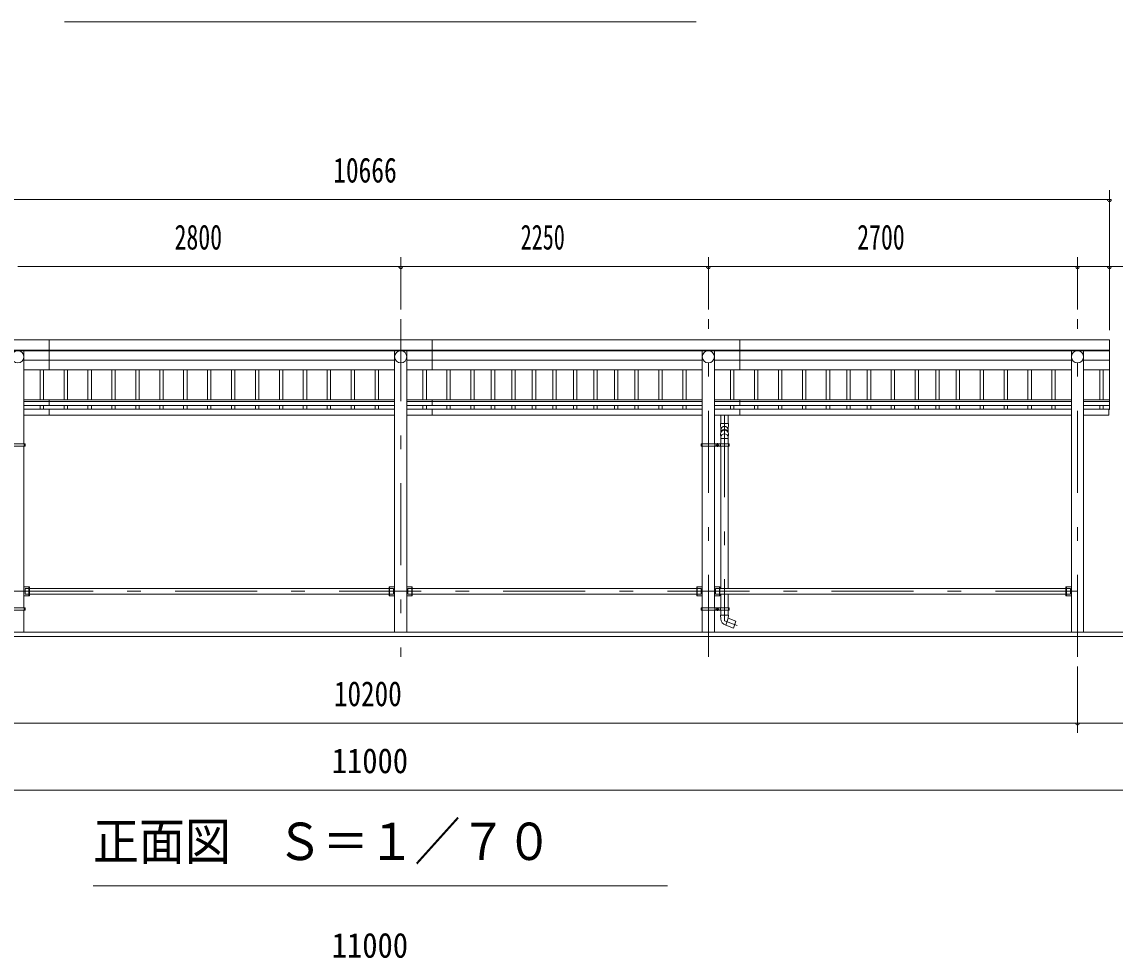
# Model space of a CAD drawing. Units: millimetres, scale not verified, with parts at other scales. Extents: x -31992 to 32005, y -14700 to 14700.
# Drawn here: x -4146 to 3850, y 774 to 7623 of the extents above; entities that cross this region are included whole.
import ezdxf
from ezdxf.enums import TextEntityAlignment as Align

# ---------------------------------------------------------------- set-up
doc = ezdxf.new("R2010")
doc.units = ezdxf.units.MM
doc.header["$LTSCALE"] = 50
doc.linetypes.add('USER3', pattern=[24, 12, -5, 2, -5])
for name, color, linetype, lineweight in [('0-2_1-07BOLD', 7, 'Continuous', 18), ('0-3_1-27CENTER', 3, 'USER3', 18), ('0-4_1-47THIN', 4, 'Continuous', 18), ('0-5_1-57DIM', 3, 'Continuous', 18)]:
    doc.layers.add(name, color=color, linetype=linetype, lineweight=lineweight)
doc.styles.add('ＭＳ ゴシック', font='')
doc.styles.get('ＭＳ ゴシック').set_extended_font_data('MS Gothic')

msp = doc.modelspace()

# ---------------------------------------------------------------- linework, layer by layer
at = {"layer": '0-2_1-07BOLD'}
for p, q in [((-3945.06, 5296.54), (-3945.06, 5078.35)), ((-1145.06, 5078.35), (-1145.06, 5296.54)), ((1104.94, 5078.35), (1104.94, 5296.54)), ((-6858.06, 5221.4), (3807.94, 5221.4)), ((3807.94, 5217.32), (-6858.06, 5217.32)), ((-4130.51, 5217.32), (-4130.51, 4535.54)), ((-1419.61, 3157.54), (-1419.61, 5217.32)), ((-1330.51, 5217.32), (-1330.51, 3157.54)), ((830.39, 4535.54), (830.39, 5217.32)), ((919.49, 5217.32), (919.49, 4535.54)), ((3530.39, 3157.54), (3530.39, 5217.32)), ((3619.49, 5217.32), (3619.49, 3157.54)), ((-1419.61, 5147.84), (-4130.51, 5147.84)), ((830.39, 5147.84), (-1330.51, 5147.84)), ((3530.39, 5147.84), (919.49, 5147.84)), ((3619.49, 5147.84), (3807.94, 5147.84)), ((-4130.51, 5078.35), (-1419.61, 5078.35)), ((-1330.51, 5078.35), (830.39, 5078.35)), ((919.49, 5078.35), (3530.39, 5078.35)), ((3807.94, 5078.35), (3619.49, 5078.35)), ((-1419.61, 4856.73), (-4130.51, 4856.73)), ((-4130.51, 4846.3), (-1419.61, 4846.3)), ((-1419.61, 4816.69), (-4130.51, 4816.69)), ((-3945.06, 4856.73), (-3945.06, 4816.69)), ((830.39, 4856.73), (-1330.51, 4856.73)), ((-1330.51, 4846.3), (830.39, 4846.3)), ((830.39, 4816.69), (-1330.51, 4816.69)), ((-1145.06, 4816.69), (-1145.06, 4856.73)), ((3530.39, 4856.73), (919.49, 4856.73)), ((919.49, 4846.3), (3530.39, 4846.3)), ((3530.39, 4816.69), (919.49, 4816.69)), ((1104.94, 4816.69), (1104.94, 4856.73)), ((3807.94, 4856.73), (3619.49, 4856.73)), ((3619.49, 4846.3), (3807.94, 4846.3)), ((3807.94, 4816.69), (3619.49, 4816.69)), ((-4130.51, 4790.36), (-1419.61, 4790.36)), ((-1419.61, 4745.36), (-4130.51, 4745.36)), ((-3945.06, 4790.36), (-3945.06, 4745.36)), ((-1330.51, 4790.36), (830.39, 4790.36)), ((830.39, 4745.36), (-1330.51, 4745.36)), ((-1145.06, 4745.36), (-1145.06, 4790.36)), ((919.49, 4790.36), (3530.39, 4790.36)), ((3530.39, 4745.36), (919.49, 4745.36)), ((965.45, 4745.36), (965.45, 4685.74)), ((1020.45, 4685.74), (1020.45, 4745.36)), ((1104.94, 4745.36), (1104.94, 4790.36)), ((3619.49, 4790.36), (3802.94, 4790.36)), ((965.45, 4576.09), (1020.45, 4576.09)), ((-4130.52, 4519.54), (-4130.52, 3335.54)), ((-4130.51, 3386.14), (-4130.51, 4517.54)), ((-4128.92, 4535.54), (-4128.92, 4519.54)), ((-4122.82, 4527.54), (-4128.92, 4527.54)), ((828.8, 4527.54), (822.7, 4527.54)), ((828.8, 4519.54), (828.8, 4535.54)), ((830.39, 3386.14), (830.39, 4517.54)), ((830.4, 4519.54), (830.4, 3335.54)), ((919.49, 3386.14), (919.49, 4517.54)), ((919.5, 4519.54), (919.5, 3335.54)), ((921.1, 4535.54), (921.1, 4519.54)), ((963.85, 4535.54), (963.85, 4519.54)), ((965.45, 4519.54), (965.45, 3478.89)), ((1020.45, 3478.89), (1020.45, 4519.54)), ((1022.05, 4519.54), (1022.05, 4535.54)), ((1028.15, 4527.54), (1022.05, 4527.54)), ((-4122.56, 3478.89), (-4122.56, 3436.19)), ((-4093.72, 3424.54), (-4093.72, 3490.54)), ((-4093.71, 3490.54), (-4093.71, 3424.54)), ((-4090.52, 3424.54), (-4090.52, 3490.54)), ((-1459.61, 3478.89), (-4090.51, 3478.89)), ((-1456.41, 3424.54), (-1456.41, 3490.54)), ((-1290.51, 3490.54), (-1330.51, 3490.54)), ((-1293.71, 3424.54), (-1293.71, 3490.54)), ((-1290.51, 3490.54), (-1290.51, 3424.54)), ((790.39, 3478.89), (-1290.51, 3478.89)), ((790.4, 3424.54), (790.4, 3490.54)), ((793.59, 3490.54), (793.59, 3424.54)), ((822.45, 3478.89), (793.59, 3478.89)), ((793.6, 3424.54), (793.6, 3490.54)), ((822.44, 3478.89), (822.44, 3436.19)), ((822.45, 3436.19), (822.45, 3478.89)), ((919.49, 3490.54), (959.5, 3490.54)), ((927.45, 3436.19), (927.45, 3478.89)), ((956.29, 3424.54), (956.29, 3490.54)), ((956.3, 3490.54), (956.3, 3424.54)), ((959.49, 3490.54), (959.49, 3424.54)), ((959.49, 3478.89), (3490.39, 3478.89)), ((959.5, 3490.54), (959.5, 3424.54)), ((3493.59, 3424.54), (3493.59, 3490.54)), ((-4130.51, 3335.54), (-4130.51, 3370.14)), ((-4122.57, 3436.19), (-4093.71, 3436.19)), ((-4090.51, 3436.19), (-1459.61, 3436.19)), ((-1456.41, 3436.19), (-1427.56, 3436.19)), ((-1290.51, 3424.54), (-1330.51, 3424.54)), ((-1290.51, 3436.19), (790.39, 3436.19)), ((793.59, 3436.19), (822.45, 3436.19)), ((830.39, 3335.54), (830.39, 3370.14)), ((959.5, 3424.54), (919.49, 3424.54)), ((919.49, 3335.54), (919.49, 3370.14)), ((3490.39, 3436.19), (959.49, 3436.19)), ((965.45, 3436.19), (965.45, 3335.54)), ((1020.45, 3335.54), (1020.45, 3436.19)), ((-4130.52, 3319.54), (-4130.52, 3157.54)), ((-4130.51, 3157.54), (-4130.51, 3319.54)), ((-4128.92, 3319.54), (-4128.92, 3335.54)), ((-4128.92, 3327.54), (-4122.82, 3327.54)), ((822.7, 3327.54), (828.8, 3327.54)), ((828.8, 3319.54), (828.8, 3335.54)), ((830.39, 3319.54), (830.39, 3157.54)), ((830.4, 3157.54), (830.4, 3319.54)), ((919.49, 3319.54), (919.49, 3157.54)), ((919.5, 3157.54), (919.5, 3319.54)), ((921.1, 3335.54), (921.1, 3319.54)), ((963.85, 3335.54), (963.85, 3319.54)), ((963.95, 3282.63), (1021.95, 3282.63)), ((963.95, 3282.63), (965.71, 3256.84)), ((965.45, 3319.54), (965.45, 3282.63)), ((1020.45, 3282.63), (1020.45, 3319.54)), ((1022.05, 3319.54), (1022.05, 3335.54)), ((1022.05, 3327.54), (1028.15, 3327.54)), ((-7175.06, 3127.54), (4124.94, 3127.54))]:
    msp.add_line(p, q, dxfattribs=at)
for points in [[(-6858.06, 4787.78), (-6858.06, 5296.54), (3807.94, 5296.54)], [(3807.94, 5296.54), (3807.94, 4787.78), (3802.94, 4787.78)], [(3802.94, 4790.36), (3802.94, 4745.36), (3619.49, 4745.36)], [(963.45, 4685.74), (965.45, 4636.07), (965.45, 4617.97)], [(1020.45, 4617.98), (1020.45, 4636.07), (1022.45, 4685.74), (963.45, 4685.74)], [(963.46, 4609), (965.45, 4583.03), (965.45, 4535.54)], [(1020.45, 4535.54), (1020.45, 4583.03), (1022.45, 4608.87)], [(-4130.52, 3424.54), (-4090.51, 3424.54), (-4090.51, 3490.54), (-4130.52, 3490.54)], [(-4093.71, 3478.89), (-4122.57, 3478.89), (-4122.57, 3436.19)], [(-1419.61, 3490.54), (-1459.61, 3490.54), (-1459.61, 3424.54), (-1419.61, 3424.54)], [(-1427.56, 3436.19), (-1427.56, 3478.89), (-1456.41, 3478.89)], [(-1293.71, 3478.89), (-1322.56, 3478.89), (-1322.56, 3436.19), (-1293.71, 3436.19)], [(830.4, 3424.54), (790.39, 3424.54), (790.39, 3490.54), (830.4, 3490.54)], [(956.3, 3436.19), (927.44, 3436.19), (927.44, 3478.89), (956.3, 3478.89)], [(3530.39, 3490.54), (3490.39, 3490.54), (3490.39, 3424.54), (3530.39, 3424.54)], [(3493.59, 3478.89), (3522.44, 3478.89), (3522.44, 3436.19), (3493.59, 3436.19)], [(1021.95, 3282.63), (1020.45, 3260.63), (1001.64, 3208.95)], [(1001.92, 3208.85), (1058.02, 3188.43), (1076.83, 3240.11), (1020.45, 3260.63)], [(3974.94, 3157.54), (-7025.06, 3157.54), (-7025.06, 3127.54)]]:
    msp.add_lwpolyline(points, dxfattribs=at)
for points in [[(-4122.82, 4519.54), (-4328.27, 4519.54), (-4328.27, 4535.54), (-4122.82, 4535.54)], [(1028.15, 4535.54), (1028.15, 4519.54), (822.7, 4519.54), (822.7, 4535.54)], [(937.48, 4524.65), (942.48, 4521.77), (947.48, 4524.65), (947.48, 4530.42), (942.48, 4533.31), (937.48, 4530.42)], [(-4328.27, 3335.54), (-4122.82, 3335.54), (-4122.82, 3319.54), (-4328.27, 3319.54)], [(822.7, 3335.54), (1028.15, 3335.54), (1028.15, 3319.54), (822.7, 3319.54)], [(937.48, 3324.65), (942.48, 3321.77), (947.48, 3324.65), (947.48, 3330.43), (942.48, 3333.31), (937.48, 3330.43)]]:
    msp.add_lwpolyline(points, close=True, dxfattribs=at)
for centre, radius in [((-4175.06, 5172.78), 44.55), ((-1375.06, 5172.78), 44.55), ((874.94, 5172.78), 44.55), ((3574.94, 5172.78), 44.55), ((942.48, 4527.54), 6.25), ((942.48, 4527.54), 4.9), ((942.48, 3327.54), 6.25), ((942.48, 3327.54), 4.9)]:
    msp.add_circle(centre, radius, dxfattribs=at)
for centre, radius, start, end in [((-4175.06, 5172.09), 44.55, 180, 0), ((-1375.06, 5172.09), 44.55, 180, 0), ((874.94, 5172.09), 44.55, 180, 0), ((3574.94, 5172.09), 44.55, 180, 0), ((992.95, 4636.37), 27.55, 3.55867, 176.44133), ((992.95, 4615.67), 27.55, 3.55867, 176.44133), ((992.95, 4607.16), 29.55, 3.56303, 176.43697), ((992.95, 4582.05), 27.55, 3.55867, 176.44133), ((1020.58, 3260.59), 55, 183.90576, 250.16731)]:
    msp.add_arc(centre, radius, start, end, dxfattribs=at)
at = {"layer": '0-3_1-27CENTER'}
for p, q in [((-1375.06, 5447.54), (-1375.06, 2977.54)), ((874.94, 2977.54), (874.94, 5447.54)), ((3574.94, 2977.54), (3574.94, 5447.54)), ((992.95, 4745.36), (992.95, 3241.38)), ((954.98, 4527.54), (929.98, 4527.54)), ((942.48, 4540.04), (942.48, 4515.04)), ((-6625.06, 3457.54), (3574.94, 3457.54)), ((929.98, 3327.54), (954.98, 3327.54)), ((942.48, 3315.04), (942.48, 3340.04)), ((992.94, 3241.38), (1086.21, 3207.43))]:
    msp.add_line(p, q, dxfattribs=at)
at = {"layer": '0-4_1-47THIN'}
for p, q in [((-4012.56, 4856.73), (-4012.56, 5078.35)), ((-3987.56, 5078.35), (-3987.56, 4856.73)), ((-3837.56, 5078.35), (-3837.56, 4856.73)), ((-3812.56, 4856.73), (-3812.56, 5078.35)), ((-3662.56, 4856.73), (-3662.56, 5078.35)), ((-3637.56, 5078.35), (-3637.56, 4856.73)), ((-3487.56, 5078.35), (-3487.56, 4856.73)), ((-3462.56, 4856.73), (-3462.56, 5078.35)), ((-3312.56, 4856.73), (-3312.56, 5078.35)), ((-3287.56, 5078.35), (-3287.56, 4856.73)), ((-3137.56, 5078.35), (-3137.56, 4856.73)), ((-3112.56, 4856.73), (-3112.56, 5078.35)), ((-2962.56, 4856.73), (-2962.56, 5078.35)), ((-2937.56, 5078.35), (-2937.56, 4856.73)), ((-2787.56, 5078.35), (-2787.56, 4856.73)), ((-2762.56, 4856.73), (-2762.56, 5078.35)), ((-2612.56, 4856.73), (-2612.56, 5078.35)), ((-2587.56, 5078.35), (-2587.56, 4856.73)), ((-2437.56, 5078.35), (-2437.56, 4856.73)), ((-2412.56, 4856.73), (-2412.56, 5078.35)), ((-2262.56, 4856.73), (-2262.56, 5078.35)), ((-2237.56, 5078.35), (-2237.56, 4856.73)), ((-2087.56, 5078.35), (-2087.56, 4856.73)), ((-2062.55, 4856.73), (-2062.55, 5078.35)), ((-1912.56, 4856.73), (-1912.56, 5078.35)), ((-1887.56, 5078.35), (-1887.56, 4856.73)), ((-1737.56, 5078.35), (-1737.56, 4856.73)), ((-1712.55, 4856.73), (-1712.55, 5078.35)), ((-1562.56, 4856.73), (-1562.56, 5078.35)), ((-1537.56, 5078.35), (-1537.56, 4856.73)), ((-1212.56, 5078.35), (-1212.56, 4856.73)), ((-1187.56, 4856.73), (-1187.56, 5078.35)), ((-1037.56, 4856.73), (-1037.56, 5078.35)), ((-1012.56, 5078.35), (-1012.56, 4856.73)), ((-862.56, 5078.35), (-862.56, 4856.73)), ((-837.56, 4856.73), (-837.56, 5078.35)), ((-712.56, 4856.73), (-712.56, 5078.35)), ((-687.56, 5078.35), (-687.56, 4856.73)), ((-562.56, 5078.35), (-562.56, 4856.73)), ((-537.56, 4856.73), (-537.56, 5078.35)), ((-412.56, 4856.73), (-412.56, 5078.35)), ((-387.56, 5078.35), (-387.56, 4856.73)), ((-262.56, 5078.35), (-262.56, 4856.73)), ((-237.56, 4856.73), (-237.56, 5078.35)), ((-112.56, 4856.73), (-112.56, 5078.35)), ((-87.56, 5078.35), (-87.56, 4856.73)), ((37.44, 5078.35), (37.44, 4856.73)), ((62.44, 4856.73), (62.44, 5078.35)), ((187.44, 4856.73), (187.44, 5078.35)), ((212.44, 5078.35), (212.44, 4856.73)), ((337.44, 5078.35), (337.44, 4856.73)), ((362.44, 4856.73), (362.44, 5078.35)), ((512.44, 4856.73), (512.44, 5078.35)), ((537.44, 5078.35), (537.44, 4856.73)), ((687.44, 5078.35), (687.44, 4856.73)), ((712.44, 4856.73), (712.44, 5078.35)), ((1037.44, 4856.73), (1037.44, 5078.35)), ((1062.44, 5078.35), (1062.44, 4856.73)), ((1212.44, 5078.35), (1212.44, 4856.73)), ((1237.44, 4856.73), (1237.44, 5078.35)), ((1387.44, 4856.73), (1387.44, 5078.35)), ((1412.44, 5078.35), (1412.44, 4856.73)), ((1562.44, 5078.35), (1562.44, 4856.73)), ((1587.44, 4856.73), (1587.44, 5078.35)), ((1737.44, 4856.73), (1737.44, 5078.35)), ((1762.44, 5078.35), (1762.44, 4856.73)), ((1887.44, 5078.35), (1887.44, 4856.73)), ((1912.44, 4856.73), (1912.44, 5078.35)), ((2037.44, 4856.73), (2037.44, 5078.35)), ((2062.44, 5078.35), (2062.44, 4856.73)), ((2212.44, 5078.35), (2212.44, 4856.73)), ((2237.44, 4856.73), (2237.44, 5078.35)), ((2387.44, 4856.73), (2387.44, 5078.35)), ((2412.44, 5078.35), (2412.44, 4856.73)), ((2537.44, 5078.35), (2537.44, 4856.73)), ((2562.44, 4856.73), (2562.44, 5078.35)), ((2687.44, 4856.73), (2687.44, 5078.35)), ((2712.44, 5078.35), (2712.44, 4856.73)), ((2862.44, 5078.35), (2862.44, 4856.73)), ((2887.44, 4856.73), (2887.44, 5078.35)), ((3037.44, 4856.73), (3037.44, 5078.35)), ((3062.44, 5078.35), (3062.44, 4856.73)), ((3212.44, 5078.35), (3212.44, 4856.73)), ((3237.44, 4856.73), (3237.44, 5078.35)), ((3387.44, 4856.73), (3387.44, 5078.35)), ((3412.44, 5078.35), (3412.44, 4856.73)), ((3737.44, 5078.35), (3737.44, 4856.73)), ((3762.44, 4856.73), (3762.44, 5078.35)), ((-4012.56, 4790.36), (-4012.56, 4816.69)), ((-3987.56, 4816.69), (-3987.56, 4790.36)), ((-3837.56, 4816.69), (-3837.56, 4790.36)), ((-3812.56, 4790.36), (-3812.56, 4816.69)), ((-3662.56, 4790.36), (-3662.56, 4816.69)), ((-3637.56, 4816.69), (-3637.56, 4790.36)), ((-3487.56, 4816.69), (-3487.56, 4790.36)), ((-3462.56, 4790.36), (-3462.56, 4816.69)), ((-3312.56, 4790.36), (-3312.56, 4816.69)), ((-3287.56, 4816.69), (-3287.56, 4790.36)), ((-3137.56, 4816.69), (-3137.56, 4790.36)), ((-3112.56, 4790.36), (-3112.56, 4816.69)), ((-2962.56, 4790.36), (-2962.56, 4816.69)), ((-2937.56, 4816.69), (-2937.56, 4790.36)), ((-2787.56, 4816.69), (-2787.56, 4790.36)), ((-2762.56, 4790.36), (-2762.56, 4816.69)), ((-2612.56, 4790.36), (-2612.56, 4816.69)), ((-2587.56, 4816.69), (-2587.56, 4790.36)), ((-2437.56, 4816.69), (-2437.56, 4790.36)), ((-2412.56, 4790.36), (-2412.56, 4816.69)), ((-2262.56, 4790.36), (-2262.56, 4816.69)), ((-2237.56, 4816.69), (-2237.56, 4790.36)), ((-2087.56, 4816.69), (-2087.56, 4790.36)), ((-2062.55, 4790.36), (-2062.55, 4816.69)), ((-1912.56, 4790.36), (-1912.56, 4816.69)), ((-1887.56, 4816.69), (-1887.56, 4790.36)), ((-1737.56, 4816.69), (-1737.56, 4790.36)), ((-1712.55, 4790.36), (-1712.55, 4816.69)), ((-1562.56, 4790.36), (-1562.56, 4816.69)), ((-1537.56, 4816.69), (-1537.56, 4790.36)), ((-1212.56, 4816.69), (-1212.56, 4790.36)), ((-1187.56, 4790.36), (-1187.56, 4816.69)), ((-1037.56, 4790.36), (-1037.56, 4816.69)), ((-1012.56, 4816.69), (-1012.56, 4790.36)), ((-862.56, 4816.69), (-862.56, 4790.36)), ((-837.56, 4790.36), (-837.56, 4816.69)), ((-712.56, 4790.36), (-712.56, 4816.69)), ((-687.56, 4816.69), (-687.56, 4790.36)), ((-562.56, 4816.69), (-562.56, 4790.36)), ((-537.56, 4790.36), (-537.56, 4816.69)), ((-412.56, 4790.36), (-412.56, 4816.69)), ((-387.56, 4816.69), (-387.56, 4790.36)), ((-262.56, 4816.69), (-262.56, 4790.36)), ((-237.56, 4790.36), (-237.56, 4816.69)), ((-112.56, 4790.36), (-112.56, 4816.69)), ((-87.56, 4816.69), (-87.56, 4790.36)), ((37.44, 4816.69), (37.44, 4790.36)), ((62.44, 4790.36), (62.44, 4816.69)), ((187.44, 4790.36), (187.44, 4816.69)), ((212.44, 4816.69), (212.44, 4790.36)), ((337.44, 4816.69), (337.44, 4790.36)), ((362.44, 4790.36), (362.44, 4816.69)), ((512.44, 4790.36), (512.44, 4816.69)), ((537.44, 4816.69), (537.44, 4790.36)), ((687.44, 4816.69), (687.44, 4790.36)), ((712.44, 4790.36), (712.44, 4816.69)), ((1037.44, 4790.36), (1037.44, 4816.69)), ((1062.44, 4816.69), (1062.44, 4790.36)), ((1212.44, 4816.69), (1212.44, 4790.36)), ((1237.44, 4790.36), (1237.44, 4816.69)), ((1387.44, 4790.36), (1387.44, 4816.69)), ((1412.44, 4816.69), (1412.44, 4790.36)), ((1562.44, 4816.69), (1562.44, 4790.36)), ((1587.44, 4790.36), (1587.44, 4816.69)), ((1737.44, 4790.36), (1737.44, 4816.69)), ((1762.44, 4816.69), (1762.44, 4790.36)), ((1887.44, 4816.69), (1887.44, 4790.36)), ((1912.44, 4790.36), (1912.44, 4816.69)), ((2037.44, 4790.36), (2037.44, 4816.69)), ((2062.44, 4816.69), (2062.44, 4790.36)), ((2212.44, 4816.69), (2212.44, 4790.36)), ((2237.44, 4790.36), (2237.44, 4816.69)), ((2387.44, 4790.36), (2387.44, 4816.69)), ((2412.44, 4816.69), (2412.44, 4790.36)), ((2537.44, 4816.69), (2537.44, 4790.36)), ((2562.44, 4790.36), (2562.44, 4816.69)), ((2687.44, 4790.36), (2687.44, 4816.69)), ((2712.44, 4816.69), (2712.44, 4790.36)), ((2862.44, 4816.69), (2862.44, 4790.36)), ((2887.44, 4790.36), (2887.44, 4816.69)), ((3037.44, 4790.36), (3037.44, 4816.69)), ((3062.44, 4816.69), (3062.44, 4790.36)), ((3212.44, 4816.69), (3212.44, 4790.36)), ((3237.44, 4790.36), (3237.44, 4816.69)), ((3387.44, 4790.36), (3387.44, 4816.69)), ((3412.44, 4816.69), (3412.44, 4790.36)), ((3737.44, 4816.69), (3737.44, 4790.36)), ((3762.44, 4790.36), (3762.44, 4816.69))]:
    msp.add_line(p, q, dxfattribs=at)
at = {"layer": '0-5_1-57DIM'}
for p, q in [((-3835.06, 7622.54), (784.94, 7622.54)), ((-6858.06, 6322.54), (3807.94, 6322.54)), ((3821.94, 6322.54), (3793.94, 6322.54)), ((3807.94, 5366.54), (3807.94, 6392.54)), ((-1375.06, 5902.54), (-1375.06, 5517.54)), ((874.94, 5517.54), (874.94, 5902.54)), ((3574.94, 5517.54), (3574.94, 5902.54)), ((-4175.06, 5832.54), (-1375.06, 5832.54)), ((-1361.06, 5832.54), (-1389.06, 5832.54)), ((-1375.06, 5832.54), (874.94, 5832.54)), ((888.94, 5832.54), (860.94, 5832.54)), ((874.94, 5832.54), (3574.94, 5832.54)), ((3588.94, 5832.54), (3560.94, 5832.54)), ((3574.94, 5832.54), (3807.94, 5832.54)), ((3821.94, 5832.54), (3793.94, 5832.54)), ((3807.94, 5832.54), (4357.44, 5832.54)), ((3574.94, 2422.54), (3574.94, 2907.54)), ((-6625.06, 2492.54), (3574.94, 2492.54)), ((3588.94, 2492.54), (3560.94, 2492.54)), ((3574.94, 2492.54), (3974.94, 2492.54)), ((-7025.06, 2002.54), (3974.94, 2002.54)), ((574.94, 1302.54), (-3625.06, 1302.54))]:
    msp.add_line(p, q, dxfattribs=at)
for centre in [(3807.94, 6322.54), (-1375.06, 5832.54), (874.94, 5832.54), (3574.94, 5832.54), (3807.94, 5832.54), (3574.94, 2492.54)]:
    msp.add_arc(centre, 14, 180, 0, dxfattribs=at)

# ---------------------------------------------------------------- texts
at = {"layer": '0-5_1-57DIM', "color": 7, "style": 'ＭＳ ゴシック'}
for s, height, width, p in [('10666', 182.3, 0.75, (-1868.94, 6392.54)), ('2800', 182.3, 0.7, (-3028.84, 5902.54)), ('2250', 182.3, 0.65, (-497.41, 5902.54)), ('2700', 182.3, 0.7, (1963.7, 5902.54)), ('10200', 182.3, 0.8, (-1863.49, 2562.54)), ('11000', 182.3, 0.9, (-1879.32, 2072.54)), ('正面図\u3000Ｓ＝１／７０', 273.5, 0.9, (-3625.06, 1409.85)), ('11000', 182.3, 0.9, (-1879.32, 722.54))]:
    msp.add_text(s, height=height, dxfattribs=dict(at, width=width)).set_placement(p, align=Align.BOTTOM_LEFT)

doc.saveas('drawing.dxf')
